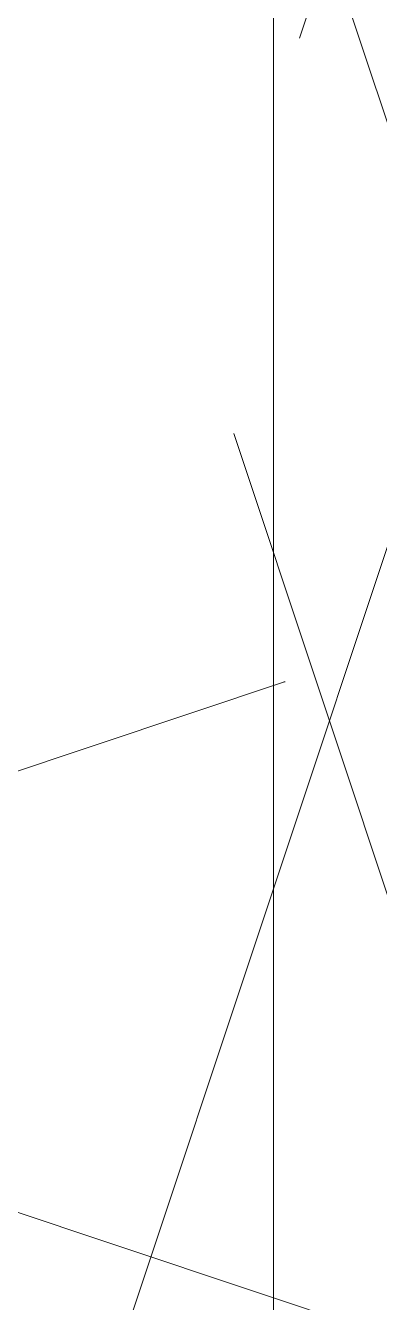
# Model space of a CAD drawing. Header units: inches. Extents: x -4169 to -1846, y 9706 to 12377.
# Drawn here: x -3815.316 to -3814.139, y 10536.025 to 10540.263 of the extents above; entities that cross this region are included whole.
import ezdxf

# ---------------------------------------------------------------- set-up
doc = ezdxf.new("R2010")
doc.units = ezdxf.units.IN
doc.header["$MEASUREMENT"] = 0
for name, color, linetype, lineweight in [('0-1', 7, 'Continuous', 5), ('0-2', 50, 'Continuous', 18), ('A-WALL-PATT-2', 253, 'Continuous', 9), ('Q-CASE-3', 250, 'Continuous', 9)]:
    doc.layers.add(name, color=color, linetype=linetype, lineweight=lineweight)

# ---------------------------------------------------------------- blocks, each defined once
blk = doc.blocks.new('Base Cabinet 3 Drawer 230 - Base Cabinet 3 Drawer 230 18_-2579417-ENLARGED RCP - 3RD FLOOR PLAN')
at = {"layer": 'Q-CASE-3'}
blk.add_line((9.7377, 0), (9.7377, 23.25), dxfattribs=at)
blk = doc.blocks.new('CTR - 1st Phase - Unit Layouts_rvt-1-ENLARGED RCP - 3RD FLOOR PLAN')
at = {"layer": 'A-WALL-PATT-2'}
h = blk.add_hatch(dxfattribs=at)
h.set_pattern_fill('FP_2', color=256, style=0, pattern_type=2)
h.set_pattern_definition([(161.57, (0.32, 0.32), (-2.560496185, -0.000537386), [0, -18.214, 2.022, 0]), (18.43, (-0.32, 0.32), (-2.560496185, 0.000537386), [0, -18.214, 2.022, 0]), (108.43, (0.32, 0.32), (1.27922091, -6.400876726), [6.07, -14.166]), (71.57, (-0.32, 0.32), (1.27922091, 6.400876726), [6.07, -14.166])])
h.paths.add_polyline_path([(-3814.0362, 10520.7144), (-3814.0362, 10545.9394), (-3821.2862, 10545.9394), (-3821.2862, 10520.7144)], flags=0)
h.paths.add_polyline_path([(-3819.3661, 10547.1894), (-3814.0362, 10547.1894), (-3814.0362, 10547.6894), (-3821.2862, 10547.6894), (-3821.2862, 10547.1894)], flags=0)
at = {"layer": '0-2', "rotation": 180}
blk.add_blockref('Base Cabinet 3 Drawer 230 - Base Cabinet 3 Drawer 230 18_-2579417-ENLARGED RCP - 3RD FLOOR PLAN', (-3804.7534, 10547.4144), dxfattribs=at)

msp = doc.modelspace()

# ---------------------------------------------------------------- block references
at = {"layer": '0-1'}
msp.add_blockref('CTR - 1st Phase - Unit Layouts_rvt-1-ENLARGED RCP - 3RD FLOOR PLAN', (0, 0), dxfattribs=at)

doc.saveas('drawing.dxf')
